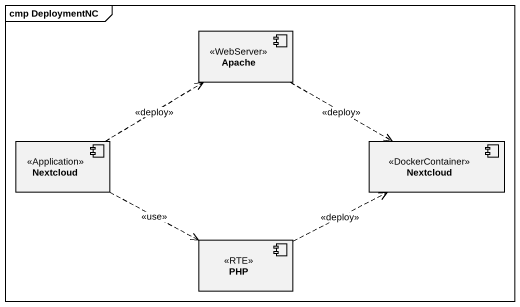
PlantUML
@startuml
mainframe cmp DeploymentNC
component Apache <<WebServer>>
component Nextcloud <<Application>>
component "Nextcloud" as Nextcloud_2 <<DockerContainer>>
component PHP <<RTE>>
Apache .right.> Nextcloud_2 : <<deploy>>
Nextcloud .up.> Apache : <<deploy>>
Nextcloud .right.> PHP : <<use>>
PHP .right.> Nextcloud_2 : <<deploy>>
@enduml
